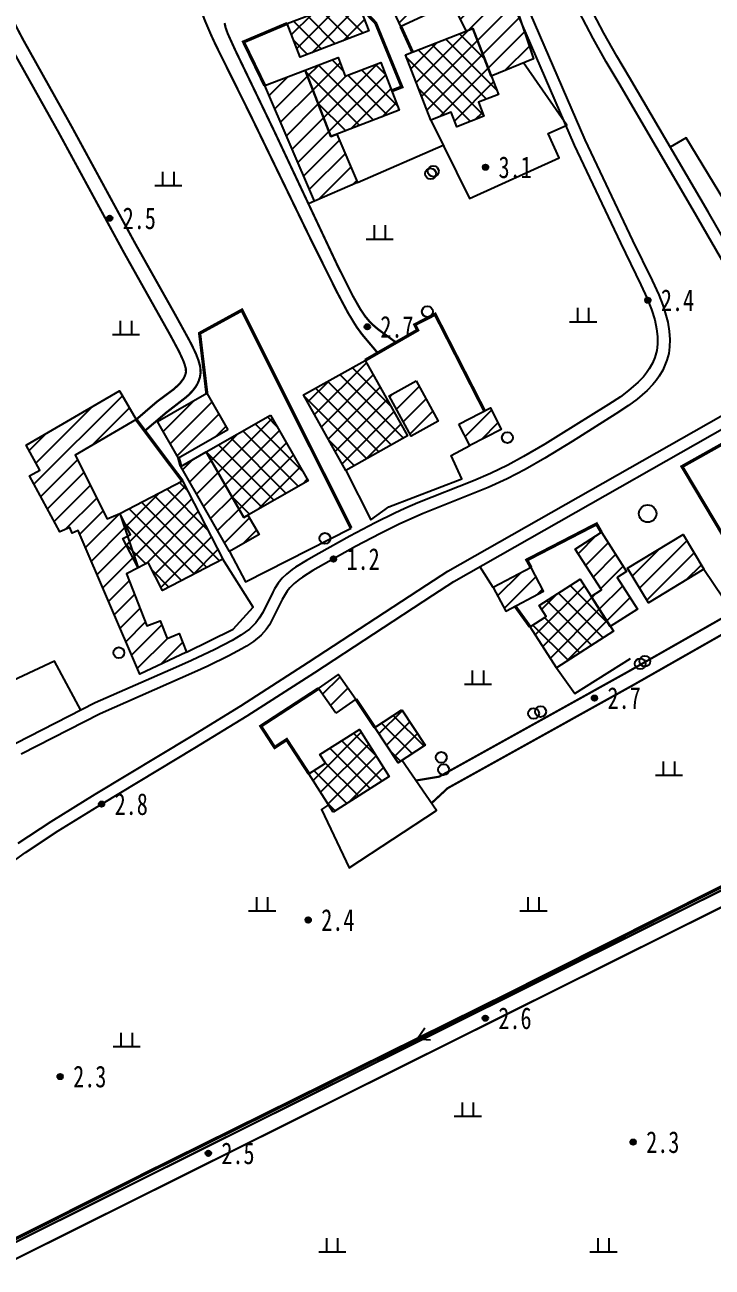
# Model space of a CAD drawing. Header units: metres. Extents: x 494039 to 619385, y 3351420 to 3402703.
# Drawn here: x 590728.3 to 590855, y 3392793.3 to 3393022.2 of the extents above; entities that cross this region are included whole.
import ezdxf
from ezdxf.enums import TextEntityAlignment as Align

# ---------------------------------------------------------------- set-up
doc = ezdxf.new("R2010")
doc.units = ezdxf.units.M
for name, pattern in [('2430', [0]), ('2450', [0]), ('4410a', [0]), ('8521', [0]), ('9610', [0])]:
    doc.linetypes.add(name, pattern=pattern)
for name, color, linetype in [('210100', 130, 'Continuous'), ('220200', 130, 'Continuous'), ('261301', 141, 'Continuous'), ('310300', 8, 'Continuous'), ('310500', 8, 'Continuous'), ('380201', 8, '2430'), ('380202', 8, '2450'), ('420500', 8, 'Continuous'), ('440100', 8, 'Continuous'), ('510301', 8, 'Continuous'), ('720100', 8, 'Continuous'), ('760201', 8, '8521'), ('810100', 8, '9610'), ('810302', 8, 'Continuous'), ('810501', 8, 'Continuous')]:
    doc.layers.add(name, color=color, linetype=linetype)
pattern_1 = [(45, (0, 0), (-1.767766953, 1.767766953), []), (135, (0, 0), (-1.767766953, -1.767766953), [])]
pattern_2 = [(45, (0, 0), (-1.767766953, 1.767766953), [])]

# ---------------------------------------------------------------- blocks, each defined once
blk = doc.blocks.new('gc170')
at = {"linetype": 'Continuous'}
blk.add_circle((0, 0), 0.5, dxfattribs=at)
blk = doc.blocks.new('gu')
at = {"flags": 128}
for points in [[(3.75, 0), (-3.75, 0)], [(2.71, -0.6), (3.75, 0), (3.75, 0), (2.71, 0.6)]]:
    blk.add_lwpolyline(points, dxfattribs=at)
blk = doc.blocks.new('p_point')
for radius in [0.25, 0.2, 0.15, 0.1, 0.05]:
    blk.add_circle((0, 0), radius)
blk.add_point((0, 0))
blk = doc.blocks.new('vm')
at = {"linetype": 'Continuous'}
for p, q in [((-0.5, 0), (-0.5, 1.3)), ((0.5, 1.3), (0.5, 0)), ((1.25, 0), (-1.25, 0))]:
    blk.add_line(p, q, dxfattribs=at)
blk = doc.blocks.new('v1')
blk.add_circle((0, 0), 0.8)
blk = doc.blocks.new('1-3&1-4')
at = {"layer": '310300', "linetype": 'Continuous'}
h = blk.add_hatch(dxfattribs=at)
h.set_pattern_fill('ANSI31', color=8, scale=20, style=0)
h.set_pattern_definition(pattern_2)
h.paths.add_polyline_path([(590809.7142, 3393021.0691), (590807.0527, 3393026.2716), (590797.5954, 3393021.9091), (590794.8788, 3393027.7986), (590810.1677, 3393034.851), (590815.1496, 3393024.0508), (590818.841, 3393025.4877), (590822.07, 3393015.9715), (590814.2679, 3393012.7818), (590810.8768, 3393021.5203)])
h = blk.add_hatch(dxfattribs=at)
h.set_pattern_fill('ANSI31', color=8, scale=20, style=0)
h.set_pattern_definition(pattern_2)
h.paths.add_polyline_path([(590779.9738, 3393013.8496), (590784.6887, 3393001.6332), (590785.7786, 3393002.0539), (590789.6213, 3392993.1549), (590781.6966, 3392989.7329), (590772.4981, 3393011.035)])
h = blk.add_hatch(dxfattribs=at)
h.set_pattern_fill('ANSI31', color=8, scale=20, style=0)
h.set_pattern_definition(pattern_2)
h.paths.add_polyline_path([(590800.4184, 3392956.5846), (590804.4903, 3392949.1517), (590799.5228, 3392946.4303), (590795.4508, 3392953.8632)])
h = blk.add_hatch(dxfattribs=at)
h.set_pattern_fill('ANSI31', color=8, scale=20, style=0)
h.set_pattern_definition(pattern_2)
h.paths.add_polyline_path([(590749.1423, 3392922.1145), (590747.0147, 3392921.0126), (590750.7603, 3392911.4371), (590753.2219, 3392912.4), (590754.4962, 3392909.1424), (590756.7572, 3392910.0268), (590758.0904, 3392906.6186), (590749.4523, 3392902.5417), (590738.1291, 3392929.0504), (590736.9762, 3392928.5579), (590736.5534, 3392929.5477), (590734.758, 3392928.7808), (590729.1343, 3392939.1078), (590731.0367, 3392940.1438), (590728.5154, 3392944.7739), (590745.7211, 3392954.7901), (590748.8135, 3392949.478), (590737.5448, 3392942.9179), (590743.439, 3392931.1807), (590745.7657, 3392932.1773)])
h = blk.add_hatch(dxfattribs=at)
h.set_pattern_fill('ANSI31', color=8, scale=20, style=0)
h.set_pattern_definition(pattern_2)
h.paths.add_polyline_path([(590765.7176, 3392947.5873), (590756.6367, 3392942.3543), (590752.7352, 3392949.1245), (590761.8161, 3392954.3576)])
h = blk.add_hatch(dxfattribs=at)
h.set_pattern_fill('ANSI31', color=8, scale=20, style=0)
h.set_pattern_definition(pattern_2)
h.paths.add_polyline_path([(590808.2836, 3392948.6407), (590814.0999, 3392951.6005), (590816.1029, 3392947.6644), (590810.2866, 3392944.7046)])
h = blk.add_hatch(dxfattribs=at)
h.set_pattern_fill('ANSI31', color=8, scale=20, style=0)
h.set_pattern_definition(pattern_2)
h.paths.add_polyline_path([(590769.411, 3392931.847), (590771.4498, 3392928.2768), (590766.0078, 3392925.169), (590757.0544, 3392940.8469), (590761.73, 3392943.5171), (590768.6446, 3392931.4093)])
h = blk.add_hatch(dxfattribs=at)
h.set_pattern_fill('ANSI31', color=8, scale=20, style=0)
h.set_pattern_definition(pattern_2)
h.paths.add_polyline_path([(590832.669, 3392916.8667), (590834.5533, 3392918.0737), (590829.7249, 3392925.6118), (590834.5532, 3392928.7045), (590839.1889, 3392921.4673), (590837.4925, 3392920.3807), (590841.2233, 3392914.5562), (590836.2071, 3392911.3431)])
h = blk.add_hatch(dxfattribs=at)
h.set_pattern_fill('ANSI31', color=8, scale=20, style=0)
h.set_pattern_definition(pattern_2)
h.paths.add_polyline_path([(590853.475, 3392921.8991), (590843.2191, 3392915.6889), (590839.3648, 3392922.0541), (590849.6207, 3392928.2643)])
h = blk.add_hatch(dxfattribs=at)
h.set_pattern_fill('ANSI31', color=8, scale=20, style=0)
h.set_pattern_definition(pattern_2)
h.paths.add_polyline_path([(590821.5964, 3392922.1897), (590814.6268, 3392918.5026), (590816.9345, 3392914.1406), (590823.904, 3392917.8277)])
h = blk.add_hatch(dxfattribs=at)
h.set_pattern_fill('ANSI31', color=8, scale=20, style=0)
h.set_pattern_definition(pattern_2)
h.paths.add_polyline_path([(590785.6127, 3392895.3335), (590782.41, 3392899.8909), (590786.1099, 3392902.4909), (590789.3125, 3392897.9335)])
at = {"layer": '310500', "linetype": 'Continuous'}
h = blk.add_hatch(dxfattribs=at)
h.set_pattern_fill('ANSI37', color=8, scale=20, style=0)
h.set_pattern_definition(pattern_1)
h.paths.add_polyline_path([(590776.6483, 3393022.466), (590789.2739, 3393027.3388), (590791.6745, 3393021.1187), (590779.049, 3393016.2459)])
h = blk.add_hatch(dxfattribs=at)
h.set_pattern_fill('ANSI37', color=8, scale=20, style=0)
h.set_pattern_definition(pattern_1)
h.paths.add_polyline_path([(590798.4298, 3393016.69), (590810.8768, 3393021.5203), (590815.5905, 3393009.3737), (590811.8985, 3393007.9409), (590812.8958, 3393005.371), (590807.934, 3393003.4454), (590806.8898, 3393006.1361), (590803.0967, 3393004.6641)])
h = blk.add_hatch(dxfattribs=at)
h.set_pattern_fill('ANSI37', color=8, scale=20, style=0)
h.set_pattern_definition(pattern_1)
h.paths.add_polyline_path([(590784.6887, 3393001.6332), (590779.9738, 3393013.8496), (590786.0328, 3393016.188), (590787.3595, 3393012.7506), (590793.9261, 3393015.285), (590797.3143, 3393006.5061)])
h = blk.add_hatch(dxfattribs=at)
h.set_pattern_fill('ANSI37', color=8, scale=20, style=0)
h.set_pattern_definition(pattern_1)
h.paths.add_polyline_path([(590787.4582, 3392940.0862), (590779.6424, 3392954.0142), (590790.989, 3392960.3814), (590798.8048, 3392946.4534)])
h = blk.add_hatch(dxfattribs=at)
h.set_pattern_fill('ANSI37', color=8, scale=20, style=0)
h.set_pattern_definition(pattern_1)
h.paths.add_polyline_path([(590773.5909, 3392950.2907), (590780.5055, 3392938.1829), (590768.6446, 3392931.4093), (590761.73, 3392943.5171)])
h = blk.add_hatch(dxfattribs=at)
h.set_pattern_fill('ANSI37', color=8, scale=20, style=0)
h.set_pattern_definition(pattern_1)
h.paths.add_polyline_path([(590764.7868, 3392923.746), (590753.6803, 3392917.9936), (590751.0375, 3392923.0961), (590749.1423, 3392922.1145), (590746.3287, 3392927.5468), (590747.7758, 3392928.2963), (590745.7657, 3392932.1773), (590757.3204, 3392938.1618)])
h = blk.add_hatch(dxfattribs=at)
h.set_pattern_fill('ANSI37', color=8, scale=20, style=0)
h.set_pattern_definition(pattern_1)
h.paths.add_polyline_path([(590826.2617, 3392903.7052), (590821.4156, 3392911.2709), (590824.3837, 3392913.1721), (590823.0795, 3392915.2083), (590830.6324, 3392920.0462), (590836.7828, 3392910.4444)])
h = blk.add_hatch(dxfattribs=at)
h.set_pattern_fill('ANSI37', color=8, scale=20, style=0)
h.set_pattern_definition(pattern_1)
h.paths.add_polyline_path([(590797.784, 3392896.0028), (590802.0673, 3392889.4884), (590797.0839, 3392886.2118), (590792.8006, 3392892.7261)])
h = blk.add_hatch(dxfattribs=at)
h.set_pattern_fill('ANSI37', color=8, scale=20, style=0)
h.set_pattern_definition(pattern_1)
h.paths.add_polyline_path([(590785.1258, 3392877.1325), (590780.6464, 3392884.1958), (590783.7069, 3392886.1368), (590782.6801, 3392887.7559), (590789.9548, 3392892.3694), (590795.4611, 3392883.687)])
at = {"layer": '210100', "color": 141, "linetype": 'Continuous', "flags": 128}
for points in [[(590837.8311, 3393011.3742), (590835.4666, 3393015.3995), (590833.0493, 3393019.6672), (590830.4837, 3393024.6109)], [(590818.9893, 3393030.0037), (590831.5, 3393001.003)], [(590896.0702, 3392976.5975), (590885.3195, 3392972.0325), (590877.1011, 3392968.4062), (590875.0876, 3392967.6334), (590873.3093, 3392967.0785), (590871.7714, 3392966.7314), (590870.9971, 3392966.6137), (590869.4365, 3392966.5145), (590868.6497, 3392966.5439), (590867.6578, 3392966.6663), (590866.575, 3392966.9142), (590865.5285, 3392967.2809), (590864.6252, 3392967.723), (590863.6533, 3392968.3831), (590862.8553, 3392969.117), (590862.1384, 3392969.944), (590861.7234, 3392970.4982), (590860.876, 3392971.7891), (590851.4573, 3392988.0295), (590837.8311, 3393011.3742)], [(590831.5, 3393001.003), (590840.3169, 3392982.468), (590843.9258, 3392975.0686), (590845.1228, 3392972.4414), (590845.8809, 3392970.5237), (590846.2146, 3392969.5458), (590846.7881, 3392967.4087), (590847.0654, 3392965.7682), (590847.18, 3392964.2534), (590847.1445, 3392962.8826), (590846.977, 3392961.6656), (590846.6355, 3392960.3913), (590846.1542, 3392959.1861), (590845.8661, 3392958.6022), (590845.2066, 3392957.4799), (590844.6471, 3392956.6854), (590844.0217, 3392955.9171), (590843.0018, 3392954.8446), (590841.1347, 3392953.223), (590839.5346, 3392952.0332), (590837.242, 3392950.4958), (590829.168, 3392945.4348), (590824.1471, 3392942.3799), (590820.5188, 3392940.2942), (590817.1868, 3392938.5464), (590813.7012, 3392936.9582), (590801.6896, 3392932.1531), (590797.4327, 3392930.2685), (590793.8493, 3392928.4969), (590789.2482, 3392926.0642), (590784.3171, 3392923.3212), (590781.3973, 3392921.6323), (590779.4884, 3392920.4523), (590778.852, 3392920.0063), (590777.913, 3392919.2494), (590777.1474, 3392918.4832), (590776.6416, 3392917.8492), (590775.7108, 3392916.3332), (590773.7137, 3392912.2587), (590773.3554, 3392911.6403), (590772.7586, 3392910.7641), (590771.8341, 3392909.7282), (590770.4202, 3392908.5512), (590769.1182, 3392907.6875), (590768.3011, 3392907.2073), (590765.8561, 3392905.9164), (590761.9839, 3392904.0444), (590759.5651, 3392902.9328), (590742.1572, 3392895.2611)], [(590806.2734, 3392921.5594), (590873.3306, 3392959.6056), (590878.3156, 3392962.3888), (590880.2204, 3392962.8358), (590882.823, 3392962.5397), (590884.5757, 3392962.7178), (590904.266, 3392971.1622)], [(590727.0233, 3392871.4023), (590733.1263, 3392875.4205), (590741.2408, 3392880.4528), (590758.9744, 3392891.1367), (590768.0757, 3392896.7254), (590780.5997, 3392904.757), (590802.3782, 3392919.0215), (590806.2734, 3392921.5594)], [(590742.1572, 3392895.2611), (590727.6049, 3392887.7826)]]:
    blk.add_lwpolyline(points, dxfattribs=at)
at = {"layer": '220200', "color": 141, "linetype": 'Continuous', "const_width": 0.6, "flags": 128}
blk.add_lwpolyline([(590903.4654, 3392886.8967), (590816.9743, 3392843.3936), (590751.7405, 3392811.1393), (590702.8762, 3392786.5988), (590701.7737, 3392784.8785), (590699.2169, 3392773.7117), (590696.9532, 3392757.9326), (590694.3396, 3392743.2619), (590694.2947, 3392730.1705), (590692.4752, 3392712.2012), (590695.6631, 3392682.4516), (590699.0636, 3392663.5996), (590702.1283, 3392650.6841), (590703.5618, 3392650.0234), (590716.6683, 3392654.3424), (590727.5575, 3392656.5945)], dxfattribs=at)
at = {"layer": '310300', "color": 8, "linetype": 'Continuous', "flags": 128}
for points in [[(590809.7142, 3393021.0691), (590807.0527, 3393026.2716), (590797.5954, 3393021.9091), (590794.8788, 3393027.7986), (590810.1677, 3393034.851), (590815.1496, 3393024.0508), (590818.841, 3393025.4877), (590822.07, 3393015.9715), (590814.2679, 3393012.7818), (590810.8768, 3393021.5203)], [(590779.9738, 3393013.8496), (590784.6887, 3393001.6332), (590785.7786, 3393002.0539), (590789.6213, 3392993.1549), (590781.6966, 3392989.7329), (590772.4981, 3393011.035)], [(590749.1423, 3392922.1145), (590747.0147, 3392921.0126), (590750.7603, 3392911.4371), (590753.2219, 3392912.4), (590754.4962, 3392909.1424), (590756.7572, 3392910.0268), (590758.0904, 3392906.6186), (590749.4523, 3392902.5417), (590738.1291, 3392929.0504), (590736.9762, 3392928.5579), (590736.5534, 3392929.5477), (590734.758, 3392928.7808), (590729.1343, 3392939.1078), (590731.0367, 3392940.1438), (590728.5154, 3392944.7739), (590745.7211, 3392954.7901), (590748.8135, 3392949.478), (590737.5448, 3392942.9179), (590743.439, 3392931.1807), (590745.7657, 3392932.1773)], [(590769.411, 3392931.847), (590771.4498, 3392928.2768), (590766.0078, 3392925.169), (590757.0544, 3392940.8469), (590761.73, 3392943.5171), (590768.6446, 3392931.4093)], [(590832.669, 3392916.8667), (590834.5533, 3392918.0737), (590829.7249, 3392925.6118), (590834.5532, 3392928.7045), (590839.1889, 3392921.4673), (590837.4925, 3392920.3807), (590841.2233, 3392914.5562), (590836.2071, 3392911.3431)], [(590853.475, 3392921.8991), (590843.2191, 3392915.6889), (590839.3648, 3392922.0541), (590849.6207, 3392928.2643)], [(590785.6127, 3392895.3335), (590782.41, 3392899.8909), (590786.1099, 3392902.4909), (590789.3125, 3392897.9335)]]:
    blk.add_lwpolyline(points, close=True, dxfattribs=at)
for points, elevation in [([(590800.4184, 3392956.5846), (590804.4903, 3392949.1517), (590799.5228, 3392946.4303), (590795.4508, 3392953.8632)], 6.2258), ([(590765.7176, 3392947.5873), (590756.6367, 3392942.3543), (590752.7352, 3392949.1245), (590761.8161, 3392954.3576)], 5.3555), ([(590808.2836, 3392948.6407), (590814.0999, 3392951.6005), (590816.1029, 3392947.6644), (590810.2866, 3392944.7046)], 5.5563), ([(590821.5964, 3392922.1897), (590814.6268, 3392918.5026), (590816.9345, 3392914.1406), (590823.904, 3392917.8277)], 5.8786)]:
    blk.add_lwpolyline(points, close=True, dxfattribs=dict(at, elevation=elevation))
at = {"layer": '310500', "color": 8, "linetype": 'Continuous', "flags": 128}
for points in [[(590776.6483, 3393022.466), (590789.2739, 3393027.3388), (590791.6745, 3393021.1187), (590779.049, 3393016.2459)], [(590798.4298, 3393016.69), (590810.8768, 3393021.5203), (590815.5905, 3393009.3737), (590811.8985, 3393007.9409), (590812.8958, 3393005.371), (590807.934, 3393003.4454), (590806.8898, 3393006.1361), (590803.0967, 3393004.6641)], [(590787.4582, 3392940.0862), (590779.6424, 3392954.0142), (590790.989, 3392960.3814), (590798.8048, 3392946.4534)], [(590773.5909, 3392950.2907), (590780.5055, 3392938.1829), (590768.6446, 3392931.4093), (590761.73, 3392943.5171)], [(590764.7868, 3392923.746), (590753.6803, 3392917.9936), (590751.0375, 3392923.0961), (590749.1423, 3392922.1145), (590746.3287, 3392927.5468), (590747.7758, 3392928.2963), (590745.7657, 3392932.1773), (590757.3204, 3392938.1618)], [(590785.1258, 3392877.1325), (590780.6464, 3392884.1958), (590783.7069, 3392886.1368), (590782.6801, 3392887.7559), (590789.9548, 3392892.3694), (590795.4611, 3392883.687)]]:
    blk.add_lwpolyline(points, close=True, dxfattribs=at)
for points, elevation in [([(590784.6887, 3393001.6332), (590779.9738, 3393013.8496), (590786.0328, 3393016.188), (590787.3595, 3393012.7506), (590793.9261, 3393015.285), (590797.3143, 3393006.5061)], 11.7752), ([(590826.2617, 3392903.7052), (590821.4156, 3392911.2709), (590824.3837, 3392913.1721), (590823.0795, 3392915.2083), (590830.6324, 3392920.0462), (590836.7828, 3392910.4444)], 11.3669), ([(590797.784, 3392896.0028), (590802.0673, 3392889.4884), (590797.0839, 3392886.2118), (590792.8006, 3392892.7261)], 8.7574)]:
    blk.add_lwpolyline(points, close=True, dxfattribs=dict(at, elevation=elevation))
at = {"layer": '380201', "color": 8, "linetype": '2430', "const_width": 0.6, "flags": 128}
for points, elevation in [([(590795.943, 3393010.0591), (590797.776, 3393010.7665), (590792.9584, 3393022.5336), (590789.8621, 3393025.8147)], 5.5519), ([(590797.5954, 3393021.9091), (590799.7358, 3393017.1968)], 5.8643), ([(590788.4145, 3392929.4609), (590768.2834, 3392969.6312), (590760.4993, 3392965.3669), (590761.8161, 3392954.3576)], 5.2513), ([(590813.0176, 3392951.0498), (590803.9145, 3392968.863), (590800.1656, 3392966.9472), (590800.6775, 3392965.9455), (590790.989, 3392960.3814)], 5.3406), ([(590757.3204, 3392938.1618), (590748.8135, 3392949.478)], 5.9283), ([(590756.6367, 3392942.3543), (590757.0544, 3392940.8469)], 5.2513), ([(590818.6715, 3392915.0595), (590821.4156, 3392911.2709)], 5.8786), ([(590782.41, 3392899.8909), (590771.7777, 3392892.9643), (590774.3327, 3392889.0425), (590776.5485, 3392890.4861), (590780.6464, 3392884.1958)], 5.0172), ([(590792.8006, 3392892.7261), (590789.3125, 3392897.9335)], 5.0172)]:
    blk.add_lwpolyline(points, dxfattribs=dict(at, elevation=elevation))
for points in [[(590776.6483, 3393022.466), (590768.6015, 3393019.0586), (590772.4981, 3393011.035)], [(590869.7873, 3392952.2124), (590849.428, 3392940.8021), (590858.2884, 3392925.9375)], [(590834.5532, 3392928.7045), (590833.6688, 3392930.2249), (590820.8202, 3392923.5919), (590821.5964, 3392922.1897)]]:
    blk.add_lwpolyline(points, dxfattribs=at)
at = {"layer": '380202', "color": 8, "linetype": '2450', "flags": 128}
for points in [[(590803.0967, 3393004.6641), (590810.2413, 3392990.2127), (590826.7777, 3392997.6735), (590824.7446, 3393002.1799), (590828.1617, 3393003.7216), (590820.2328, 3393015.2204)], [(590787.4582, 3392940.0862), (590792.0853, 3392930.9988), (590795.409, 3392933.4122), (590808.8337, 3392938.5742), (590806.8754, 3392942.8326), (590810.2866, 3392944.7046)], [(590758.0904, 3392906.6186), (590766.7044, 3392910.828), (590770.3566, 3392914.8784), (590764.7868, 3392923.746)], [(590826.2617, 3392903.7052), (590829.6564, 3392899.0098), (590839.9317, 3392905.4608)], [(590784.2692, 3392878.4833), (590782.9966, 3392877.6056), (590788.0828, 3392866.8552), (590804.1806, 3392877.4136), (590797.8055, 3392886.6862)]]:
    blk.add_lwpolyline(points, dxfattribs=at)
at = {"layer": '380202', "color": 8, "linetype": '2450', "elevation": 5.1398, "flags": 128}
blk.add_lwpolyline([(590766.0078, 3392925.169), (590768.939, 3392919.5417), (590788.4145, 3392929.4609)], dxfattribs=at)
at = {"layer": '420500', "color": 8, "linetype": 'Continuous', "const_width": 0.4, "flags": 128}
for points in [[(590725.0334, 3393025.0502), (590727.9577, 3393019.4888), (590736.8454, 3393003.5871), (590748.5617, 3392982.0375), (590755.9392, 3392968.9196), (590758.4398, 3392964.3732), (590759.0808, 3392963.1557), (590759.818, 3392961.5992), (590760.2454, 3392960.5026), (590760.5528, 3392959.4398), (590760.634, 3392958.9976), (590760.684, 3392958.1565), (590760.5596, 3392957.2743), (590760.3102, 3392956.5105), (590760.0636, 3392955.9879), (590759.7932, 3392955.5326), (590759.2392, 3392954.7975), (590758.5067, 3392954.0335), (590758.0087, 3392953.5871), (590754.3154, 3392950.7241), (590750.3965, 3392947.3723)], [(590775.5864, 3393035.7296), (590763.1409, 3393029.1948), (590761.9652, 3393028.5229), (590761.593, 3393028.2608), (590761.0132, 3393027.7478), (590760.5736, 3393027.1238), (590760.4353, 3393026.5766), (590760.4688, 3393025.9369), (590760.5445, 3393025.5805), (590760.8624, 3393024.6008), (590761.4714, 3393023.014), (590762.6277, 3393020.3095), (590763.4278, 3393018.5793), (590769.8951, 3393005.5389), (590780.7104, 3392983.2528), (590785.8345, 3392972.9319), (590787.8476, 3392969.1471), (590789.4212, 3392966.561), (590790.4477, 3392965.1602), (590793.3369, 3392961.7298)], [(590722.5879, 3393024.0101), (590724.2817, 3393020.7228), (590725.538, 3393018.4047), (590734.5355, 3393002.3291), (590746.5064, 3392980.3196), (590755.1303, 3392964.958), (590756.7005, 3392962.0189), (590757.4193, 3392960.4726), (590757.7148, 3392959.709), (590757.9511, 3392958.8744), (590757.9845, 3392958.2728), (590757.9313, 3392957.9549), (590757.7399, 3392957.4143), (590757.5255, 3392956.9995), (590756.8346, 3392956.0746), (590755.7051, 3392955.0414), (590752.6819, 3392952.7972), (590748.8135, 3392949.478)], [(590765.1038, 3393022.5503), (590765.2876, 3393021.6969), (590765.6761, 3393020.6112), (590767.0545, 3393017.5759), (590774.2489, 3393002.6358), (590785.8057, 3392978.0971), (590788.6765, 3392972.3691), (590790.1504, 3392969.7771), (590791.0177, 3392968.5017), (590791.7953, 3392967.5581), (590792.4506, 3392966.9057), (590793.47, 3392966.0517), (590796.7147, 3392963.6697)], [(590800.3772, 3392882.9457), (590804.6768, 3392883.6612), (590839.0278, 3392902.748), (590878.6542, 3392925.2843), (590882.0339, 3392926.6045), (590884.9892, 3392927.0135), (590886.6138, 3392926.7278), (590889.0899, 3392925.3099), (590891.6471, 3392921.7352), (590901.1935, 3392900.8708), (590912.1946, 3392876.0586)], [(590803.2468, 3392878.7718), (590806.2217, 3392881.531), (590840.308, 3392900.4707), (590879.7811, 3392922.9199), (590882.6973, 3392924.059), (590884.9408, 3392924.3695), (590885.7118, 3392924.2339), (590887.297, 3392923.3262), (590889.3761, 3392920.4197), (590898.8115, 3392899.7979), (590904.4804, 3392887.0121)]]:
    blk.add_lwpolyline(points, dxfattribs=at)
at = {"layer": '440100', "color": 8, "linetype": '4410a', "const_width": 0.4, "flags": 128}
blk.add_lwpolyline([(590703.8228, 3392786.5293), (590902.9391, 3392885.7526)], dxfattribs=at)
at = {"layer": '440100', "color": 8, "linetype": 'Continuous', "const_width": 0.4, "flags": 128}
blk.add_lwpolyline([(590705.0627, 3392784.0413), (590904.1789, 3392883.2645)], dxfattribs=at)
at = {"layer": '760201', "color": 8, "linetype": '8521', "flags": 128}
for points in [[(590839.7325, 3393012.4808), (590837.3909, 3393016.4674), (590834.9973, 3393020.694), (590832.4475, 3393025.6042), (590829.4251, 3393032.0962), (590823.9631, 3393044.5854), (590821.2862, 3393050.5127), (590819.045, 3393055.1109), (590815.4244, 3393061.9738), (590814.3623, 3393064.2507), (590813.6831, 3393065.974), (590813.1466, 3393067.7159), (590812.9455, 3393068.5956), (590812.7615, 3393069.7794), (590812.685, 3393071.0248), (590812.7538, 3393072.943), (590813.3888, 3393078.8263), (590813.4344, 3393079.8185), (590813.4062, 3393081.3102), (590813.2893, 3393082.4029), (590813.0326, 3393083.6521), (590812.6758, 3393084.7667), (590812.2447, 3393085.7259), (590811.763, 3393086.5226), (590811.2609, 3393087.153), (590810.8918, 3393087.5309), (590810.0777, 3393088.2077), (590808.5414, 3393089.1652), (590803.8406, 3393091.51), (590801.9785, 3393092.6824), (590800.6763, 3393093.6542), (590799.4258, 3393094.7086), (590798.2382, 3393095.8315), (590797.1269, 3393097.0105), (590796.1074, 3393098.2347), (590795.1978, 3393099.495), (590794.4196, 3393100.7829), (590793.798, 3393102.091), (590793.3631, 3393103.4124), (590793.2264, 3393104.076), (590793.1501, 3393104.7406), (590793.1398, 3393105.4052), (590793.2868, 3393106.5182), (590793.5741, 3393107.4572), (590793.8088, 3393108.0449), (590794.7794, 3393110.1871), (590795.203, 3393111.2876), (590795.4612, 3393112.291), (590795.5577, 3393113.2813), (590795.4868, 3393114.4539), (590795.2442, 3393115.6373), (590794.8529, 3393116.8161), (590794.0308, 3393118.5418), (590792.9777, 3393120.1682), (590791.7427, 3393121.6371), (590790.8391, 3393122.4973), (590790.3674, 3393122.8838), (590789.3903, 3393123.5553), (590788.8873, 3393123.8342), (590788.3762, 3393124.0706), (590787.5967, 3393124.3381), (590786.8392, 3393124.4892), (590786.3289, 3393124.5361), (590785.815, 3393124.5435), (590784.7785, 3393124.4507), (590783.2103, 3393124.0798), (590781.8997, 3393123.5968), (590781.1153, 3393123.245), (590780.3343, 3393122.854), (590778.79, 3393121.9769), (590776.0632, 3393120.1552), (590773.5917, 3393118.2714), (590770.2339, 3393115.4153), (590767.5157, 3393112.8899), (590764.0739, 3393109.5041), (590761.8836, 3393107.2709), (590760.1403, 3393105.2792), (590759.3945, 3393104.2441), (590759.0703, 3393103.7174), (590758.4768, 3393102.4654), (590758.1931, 3393101.3673), (590758.1451, 3393100.6224), (590758.1692, 3393100.2461), (590758.2447, 3393099.7897), (590758.4883, 3393099.0155), (590758.8573, 3393098.2618), (590759.3276, 3393097.5573), (590760.1718, 3393096.6568), (590760.6853, 3393096.2716), (590761.2404, 3393095.9662), (590762.1145, 3393095.6663), (590763.0327, 3393095.5314), (590763.6662, 3393095.5204), (590764.9776, 3393095.6565), (590765.6524, 3393095.7905), (590767.0337, 3393096.1599), (590772.8121, 3393098.185), (590774.6451, 3393098.7095), (590776.1029, 3393098.9902), (590776.8262, 3393099.068), (590778.3165, 3393099.0631), (590779.4579, 3393098.9006), (590781.1224, 3393098.4329), (590782.1922, 3393097.9922), (590783.721, 3393097.167), (590785.1367, 3393096.1735), (590786.141, 3393095.3015), (590787.3136, 3393094.0453), (590788.1486, 3393092.9638), (590788.9082, 3393091.8264), (590789.9342, 3393090.0365), (590790.8562, 3393088.1703), (590791.4283, 3393086.8953), (590794.5073, 3393079.2422), (590796.4966, 3393074.5211), (590799.5977, 3393067.5547), (590809.1126, 3393046.8783), (590811.9183, 3393040.6804), (590816.2712, 3393030.7593), (590829.515, 3393000.0543)], [(590894.9476, 3392978.4895), (590885.9417, 3392974.7194), (590876.3762, 3392970.4531), (590873.7725, 3392969.4916), (590872.3381, 3392969.106), (590871.6167, 3392968.9636), (590870.1649, 3392968.8028), (590869.434, 3392968.7949), (590868.3901, 3392968.8809), (590867.3105, 3392969.1045), (590866.3905, 3392969.4213), (590865.5897, 3392969.8226), (590864.6684, 3392970.501), (590863.9955, 3392971.1838), (590863.3196, 3392972.0482), (590862.5766, 3392973.1997), (590859.4968, 3392978.6418), (590854.2212, 3392987.7605), (590839.7325, 3393012.4808)], [(590829.515, 3393000.0543), (590838.0896, 3392982.0149), (590841.8633, 3392974.2872), (590843.0108, 3392971.7722), (590843.803, 3392969.7475), (590844.3887, 3392967.8473), (590844.7394, 3392966.2085), (590844.9057, 3392964.7845), (590844.913, 3392963.3643), (590844.7689, 3392962.1985), (590844.407, 3392960.8981), (590843.9643, 3392959.8658), (590843.369, 3392958.8083), (590842.8813, 3392958.0953), (590842.2978, 3392957.3606), (590841.3411, 3392956.3381), (590839.5785, 3392954.7992), (590838.0615, 3392953.6755), (590835.8828, 3392952.2283), (590826.586, 3392946.4453), (590824.1136, 3392944.9394), (590820.1977, 3392942.6465), (590817.3012, 3392941.0754), (590814.1144, 3392939.5413), (590810.9783, 3392938.2051), (590800.7451, 3392934.1442), (590798.3124, 3392933.0989), (590796.4716, 3392932.2483), (590792.8434, 3392930.447), (590788.1839, 3392927.9761), (590782.4681, 3392924.7927), (590780.2069, 3392923.4913), (590778.1751, 3392922.2534), (590777.5606, 3392921.8336), (590776.4977, 3392921.0048), (590775.7116, 3392920.2522), (590774.9664, 3392919.334), (590774.3072, 3392918.2841), (590773.9672, 3392917.6526), (590772.1423, 3392913.9099), (590771.5019, 3392912.8446), (590770.8926, 3392912.0329), (590770.5233, 3392911.6234), (590769.7139, 3392910.8671), (590768.1223, 3392909.7047), (590766.5168, 3392908.7561), (590763.3267, 3392907.1172), (590759.0111, 3392905.0838), (590756.1321, 3392903.7905), (590741.2531, 3392897.2667)], [(590807.359, 3392919.6459), (590874.4096, 3392957.6884), (590879.1187, 3392960.3174), (590880.3513, 3392960.6067), (590882.8098, 3392960.327), (590885.1344, 3392960.5632), (590905.4078, 3392969.2817)], [(590726.2875, 3392646.227), (590725.0778, 3392649.2587), (590723.4819, 3392649.7653), (590700.0282, 3392642.3341), (590696.5116, 3392643.1683), (590688.747, 3392688.9048), (590686.3735, 3392715.3527), (590687.9624, 3392724.2455), (590688.445, 3392730.5183), (590689.8285, 3392751.7058), (590693.6578, 3392771.6011), (590695.097, 3392777.4496), (590695.9747, 3392780.8841), (590697.3824, 3392786.0192), (590699.033, 3392791.407), (590701.1301, 3392797.8529), (590702.3898, 3392802.0351), (590703.1735, 3392805.0956), (590703.718, 3392807.7942), (590703.9594, 3392809.3793), (590704.266, 3392812.2529), (590704.4661, 3392815.7967), (590704.529, 3392820.0256), (590704.3559, 3392831.9545), (590704.3751, 3392833.7214), (590704.5006, 3392836.7874), (590704.736, 3392839.3761), (590704.9106, 3392840.6522), (590705.3046, 3392842.7456), (590705.7291, 3392844.3843), (590706.1219, 3392845.5885), (590706.5898, 3392846.7819), (590707.3161, 3392848.3375), (590708.1456, 3392849.8555), (590709.5543, 3392852.0674), (590710.3222, 3392853.1457), (590711.9647, 3392855.2493), (590712.8324, 3392856.275), (590714.6454, 3392858.2733), (590717.5226, 3392861.1305), (590719.9513, 3392863.2993), (590721.2507, 3392864.3801), (590723.898, 3392866.4485), (590728.4202, 3392869.6873), (590734.4352, 3392873.646), (590742.4328, 3392878.6027), (590759.6303, 3392888.9616), (590769.2436, 3392894.8608), (590781.7405, 3392902.8769), (590803.4722, 3392917.113), (590807.359, 3392919.6459)], [(590741.2531, 3392897.2667), (590726.604, 3392889.7402), (590711.9095, 3392882.0939), (590711.3808, 3392881.8586), (590710.6099, 3392881.6107), (590710.3024, 3392881.5603), (590709.7783, 3392881.5727), (590709.5593, 3392881.6284), (590709.1468, 3392881.8398), (590708.7254, 3392882.2111), (590708.26, 3392882.8079), (590707.6524, 3392883.8366), (590704.9808, 3392889.0814), (590700.4075, 3392898.5024), (590698.6015, 3392901.9601), (590697.6777, 3392903.6112), (590697.0137, 3392904.6823), (590696.5262, 3392905.2841), (590696.1062, 3392905.6512), (590695.7092, 3392905.875), (590695.1905, 3392906.0219), (590694.6307, 3392906.0513), (590693.8916, 3392905.942), (590693.4361, 3392905.8073), (590692.5211, 3392905.4045), (590691.6342, 3392904.8523), (590690.8157, 3392904.1829), (590690.107, 3392903.4261), (590689.8074, 3392903.0239), (590689.4774, 3392902.4708), (590689.1757, 3392901.6968), (590689.0427, 3392900.9484), (590689.0439, 3392900.0635), (590689.206, 3392899.041), (590689.3725, 3392898.3981), (590690.9281, 3392893.9889), (590691.918, 3392890.8236), (590692.8948, 3392887.2457), (590693.9541, 3392882.7887), (590694.6841, 3392879.203), (590695.2815, 3392875.5642), (590695.6253, 3392872.3876), (590695.6342, 3392871.8123), (590695.5803, 3392871.1634), (590695.3424, 3392870.2271), (590695.1618, 3392869.7777), (590694.7006, 3392868.9085), (590693.6068, 3392867.3858), (590691.7864, 3392865.2206), (590690.8992, 3392864.0659), (590689.8466, 3392862.3629), (590689.0739, 3392860.7843), (590688.422, 3392859.1595), (590688.0658, 3392858.1256), (590687.4535, 3392856.0247), (590686.9651, 3392853.9241), (590686.5135, 3392851.3718), (590686.1995, 3392848.8016), (590686.0957, 3392847.5135), (590686.0096, 3392845.1217), (590686.0578, 3392843.1179), (590686.2644, 3392840.3944), (590686.465, 3392838.5816), (590686.7625, 3392836.3173), (590688.3792, 3392825.4361), (590688.7017, 3392822.6987), (590688.9123, 3392820.2055), (590689.029, 3392818.1639), (590689.1402, 3392814.0739), (590689.0904, 3392809.992), (590688.9021, 3392806.7481), (590688.636, 3392804.3389), (590688.4488, 3392803.1453), (590688.1287, 3392801.5753), (590687.5013, 3392799.2812), (590686.6083, 3392796.6388), (590683.8517, 3392789.5327), (590682.6164, 3392786.1459), (590681.8053, 3392783.4749), (590681.1829, 3392780.6569), (590680.7063, 3392777.6234), (590680.4161, 3392775.3335), (590676.2091, 3392739.3411), (590676.4647, 3392731.9583), (590676.3871, 3392714.1234), (590678.2521, 3392703.2741), (590678.7127, 3392693.8939), (590677.4666, 3392671.0712), (590678.004, 3392665.4451)]]:
    blk.add_lwpolyline(points, dxfattribs=at)
at = {"layer": '810100', "color": 8, "linetype": '9610', "flags": 128}
for points, elevation in [([(590789.6213, 3392993.1549), (590805.3897, 3393000.0259)], 3.3374), ([(590889.7579, 3392985.4889), (590866.3452, 3392974.813), (590850.2022, 3393001.3771), (590847.2459, 3392999.6616)], 2.951), ([(590781.6966, 3392989.7329), (590780.5955, 3392989.2054)], 3.3374), ([(590814.6268, 3392918.5026), (590812.1822, 3392922.3824)], 3.0939), ([(590853.475, 3392921.8991), (590858.7669, 3392913.974)], 3.0939), ([(590738.6093, 3392895.9063), (590733.7712, 3392904.9249), (590704.0347, 3392891.0544)], 3.1703)]:
    blk.add_lwpolyline(points, dxfattribs=dict(at, elevation=elevation))
at = {"layer": '261301', "color": 141, "linetype": 'Continuous', "xscale": 2, "yscale": 2, "rotation": 206.3106428707069}
blk.add_blockref('gu', (590807.403, 3392838.6612, 3.1877), dxfattribs=at)
at = {"layer": '510301', "color": 8, "linetype": 'Continuous', "xscale": 2, "yscale": 2}
for p in [(590803.0789, 3392994.7808, 2.7713), (590803.5664, 3392995.2227, 2.7602), (590802.4772, 3392969.3567, 3.116), (590817.2307, 3392946.1389, 2.6712), (590783.6082, 3392927.5745, 4.2681), (590745.6088, 3392906.5007, 4.0724), (590841.7144, 3392904.463, 3.0655), (590842.5771, 3392904.9392, 3.0655), (590822.0699, 3392895.3052, 3.0655), (590823.3594, 3392895.6398, 3.0655), (590805.0528, 3392887.2191, 3.0655), (590805.4858, 3392884.9612, 3.0655)]:
    blk.add_blockref('gc170', p, dxfattribs=at)
at = {"layer": '720100', "color": 8, "linetype": 'Continuous', "xscale": 2, "yscale": 2, "zscale": 2}
for p in [(590813.2045, 3392995.969, 3.1248), (590743.9202, 3392986.5667, 2.5497), (590843.1342, 3392971.463, 2.4356), (590791.4142, 3392966.5637, 2.6648), (590785.1743, 3392923.7668, 1.2), (590833.2875, 3392898.1454, 2.7076), (590742.4328, 3392878.6027, 2.7737), (590780.5219, 3392857.2419, 2.362), (590813.1676, 3392839.1375, 2.5676), (590734.7854, 3392828.3976, 2.2971), (590840.416, 3392816.3088, 2.3464), (590762.1045, 3392814.2482, 2.5116)]:
    blk.add_blockref('p_point', p, dxfattribs=at)
at = {"layer": '810302', "color": 8, "linetype": 'Continuous', "xscale": 2, "yscale": 2}
for p in [(590754.746, 3392992.5404, 3.3374), (590793.7066, 3392982.6808, 3.3374), (590831.2023, 3392967.4481, 3.3374), (590746.92, 3392965.094), (590811.8147, 3392900.6239, 3.0939), (590847.0384, 3392883.8722), (590772.0384, 3392858.8722), (590822.0384, 3392858.8722), (590747.0384, 3392833.8722), (590809.9457, 3392821.0365), (590784.9457, 3392796.0365), (590834.9457, 3392796.0365)]:
    blk.add_blockref('vm', p, dxfattribs=at)
at = {"layer": '810501', "color": 8, "linetype": 'Continuous', "xscale": 2, "yscale": 2}
blk.add_blockref('v1', (590843.0908, 3392932.1368, 3.0939), dxfattribs=at)
at = {"layer": '720100', "color": 8, "width": 0.75}
for s, p in [('3.1', (590815.6045, 3392995.969, 3.1248)), ('2.5', (590746.3202, 3392986.5667, 2.5497)), ('2.4', (590845.5342, 3392971.463, 2.4356)), ('2.7', (590793.8142, 3392966.5637, 2.6648)), ('1.2', (590787.5743, 3392923.7668, 1.2)), ('2.7', (590835.6875, 3392898.1454, 2.7076)), ('2.8', (590744.8328, 3392878.6027, 2.7737)), ('2.4', (590782.9219, 3392857.2419, 2.362)), ('2.6', (590815.5676, 3392839.1375, 2.5676)), ('2.3', (590737.1854, 3392828.3976, 2.2971)), ('2.3', (590842.816, 3392816.3088, 2.3464)), ('2.5', (590764.5045, 3392814.2482, 2.5116))]:
    blk.add_text(s, height=4, dxfattribs=at).set_placement(p, align=Align.MIDDLE_LEFT)

msp = doc.modelspace()

# ---------------------------------------------------------------- block references
msp.add_blockref('1-3&1-4', (0, 0))

doc.saveas('drawing.dxf')
